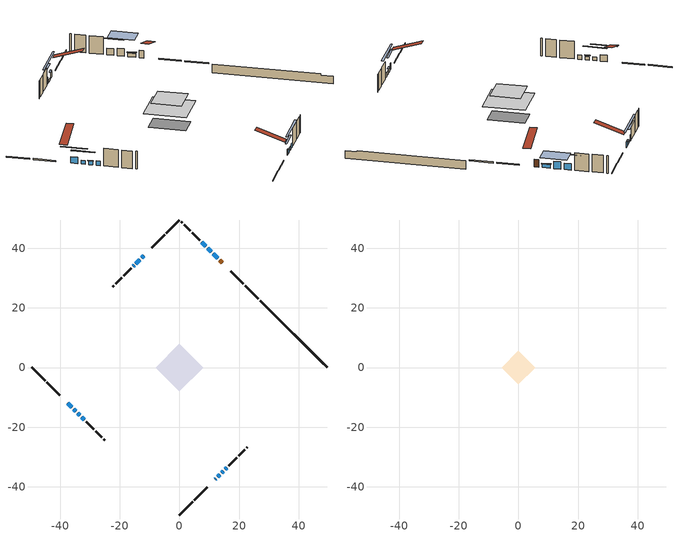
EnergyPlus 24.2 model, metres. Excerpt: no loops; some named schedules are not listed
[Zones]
conditioned space
 floor adiabatic (AdiabaticFloorConstruction): -7.96,0 0,7.96 7.96,0 0,-7.96 z2.82
 floor foundation (Slab1 construction): -5.6,1.36 -1.36,5.6 5.6,-1.36 1.36,-5.6 z-1.98
 wall outside (RimJoist1 construction): 0,-49.42 4.36,-45.06 / -49.42,0 -45.06,-4.36 / 0,49.42 -4.36,45.06 / 26.35,23.07 21.98,27.44 z0.38:0.68
 wall outside (RimJoist2 construction): 5.02,-44.4 9.22,-40.2 / -44.4,-5.02 -40.2,-9.22 / -5.02,44.4 -9.22,40.2 / 21.33,28.09 17.12,32.3 z0.38:0.68
 wall outside (AdiabaticWallConstruction 1): 14.36,35.06 13.49,35.93 z0.38:2.41
 wall outside (AdiabaticWallConstruction): 12.84,36.59 11.36,38.06 / 14.17,-35.26 14.71,-34.72 / -35.5,-13.92 -34.76,-14.66 / -34.1,-15.32 -33.37,-16.06 z0.38:1.4; -11.99,37.43 -12.71,36.71 z0.38:1.96; 11.99,-37.43 12.21,-37.21 / -37.43,-11.99 -36.15,-13.27 / 8.77,40.65 7.5,41.93 / -15.24,34.18 -15.46,33.96 z0.38:2.16; 12.86,-36.56 13.51,-35.91 z0.38:1.35; 10.7,38.72 9.43,39.99 z0.38:2.46; -13.36,36.06 -14.59,34.83 z0.38:0.94; -32.71,-16.71 -31.94,-17.48 / 15.36,-34.06 15.9,-33.52 z0.38:1.6
 wall outside (Wall1 construction): 16.55,-32.87 19.18,-30.24 / -31.29,-18.14 -28.66,-20.76 / -16.11,33.31 -18.74,30.68 / 6.84,42.58 4.21,45.21 z0.38:5.26
 wall outside (Wall2 construction): 19.83,-29.59 21.84,-27.58 / -28.01,-21.42 -26,-23.42 / -19.4,30.03 -21.4,28.02 / 3.56,45.86 1.56,47.87 z0.38:5.26
 wall outside (Wall3 construction): 22.49,-26.93 22.74,-26.69 / -25.35,-24.08 -25.1,-24.32 / -22.05,27.37 -22.3,27.12 / 0.9,48.52 0.66,48.76 z0.38:5.26
 wall foundation (FoundationWall1 construction): 27.01,22.42,-1.98 27.01,22.42,0.38 47.18,2.24,0.38 47.18,2.24,0.08 49.42,0,0.08 49.42,0,-1.98
 window (WindowConstruction): 12.84,36.59 11.36,38.06 z0.38:1.39
 window (WindowConstruction 6): -11.99,37.43 -12.71,36.71 z0.38:1.96
 window (WindowConstruction 7): 11.99,-37.43 12.21,-37.22 z0.38:2.16
 window (WindowConstruction 8): 12.86,-36.56 13.51,-35.91 z0.38:1.35
 window (WindowConstruction 9): -37.43,-11.99 -36.15,-13.27 z0.38:2.16
 window (WindowConstruction 10): 10.7,38.72 9.43,39.99 z0.38:2.46
 window (WindowConstruction 13): -13.37,36.06 -14.59,34.84 z0.38:0.94
 window (WindowConstruction 1): 14.17,-35.25 14.7,-34.72 z0.38:1.39
 window (WindowConstruction 2): -35.5,-13.92 -34.76,-14.66 z0.38:1.39
 window (WindowConstruction 3): -34.1,-15.32 -33.37,-16.05 z0.38:1.39
 window (WindowConstruction 11): -32.71,-16.71 -31.94,-17.48 z0.38:1.6
 window (WindowConstruction 12): 15.36,-34.06 15.9,-33.52 z0.38:1.6
 window (WindowConstruction 4): 8.77,40.65 7.5,41.93 z0.38:2.16
 window (WindowConstruction 5): -15.24,34.18 -15.46,33.96 z0.38:2.16
 door (Door): 14.36,35.06 13.49,35.93 z0.38:2.41
 ceiling adiabatic (AdiabaticFloorConstruction): 0,-7.96 7.96,0 0,7.96 -7.96,0 z2.82
attic - vented
 floor to conditioned space (Floor1 construction Reversed): -5.66,0 0,5.66 5.66,0 0,-5.66 z5.26
 roof outside (Roof1 construction): 11.33,-38.09,5.26 5.82,-32.58,7.85 4.37,-34.03,7.85 9.88,-39.54,5.26; -38.09,-11.33,5.26 -32.58,-5.82,7.85 -34.03,-4.37,7.85 -39.54,-9.88,5.26; -11.33,38.09,5.26 -5.82,32.58,7.85 -4.37,34.03,7.85 -9.88,39.54,5.26; 15.02,34.41,5.26 9.51,28.9,7.85 10.96,27.44,7.85 16.47,32.95,5.26
shading: 11.22,38.2 12.98,36.44 13.27,36.73 11.51,38.49 z1.6; -12.85,36.57 -11.85,37.57 -12.14,37.86 -13.14,36.86 z2.16; 14.07,-35.35 10.12,-39.3 10.42,-39.59 14.36,-35.64 z4.8; 13.65,-35.77 12.72,-36.7 13.01,-36.99 13.94,-36.06 z1.55; -34.29,-15.13 -39.3,-10.12 -39.59,-10.42 -34.58,-15.42 z4.8; 7.56,41.86 12.57,36.85 15.8,40.08 10.79,45.09 z5.1; -18.18,31.24 -9.77,39.65 -10.06,39.94 -18.47,31.53 z6.02; 18.3,-31.12 10.57,-38.85 10.86,-39.14 18.59,-31.41 z6.48; -32.89,-16.53 -37.36,-12.06 -37.66,-12.35 -33.19,-16.82 z4.03; -33.22,-16.2 -34.25,-15.18 -34.54,-15.47 -33.52,-16.49 z1.6; 5.63,43.79 10.64,38.78 10.93,39.07 5.92,44.08 z4.8; -17.32,32.1 -13.38,36.05 -13.67,36.34 -17.62,32.39 z4.8
[Building]
Building 1: Terrain=Suburbs
[Site:Location]
Quebec Intl AP_QC: Latitude {deg}=46.8; Longitude {deg}=-71.38; Time Zone {hr}=-5; Elevation {m}=74; Keep Site Location Information=Yes
[Site:GroundTemperature:Shallow]
0.0108218, -2.24938, -2.43038, -1.3578, 2.94801, 7.23376, 10.9493, 13.303, 13.5029, 11.5886, 7.96783, 3.81355
[Site:WaterMainsTemperature]
Calculation Method=Schedule; Temperature Schedule=mains temperature schedule
[Material] Roughness=Rough; Thermal Absorptance=0.9
Name | Thickness {m} | Conductivity {W/m-K} | Density {kg/m3} | Specific Heat {J/kg-K} | Solar Absorptance | Visible Absorptance
asphalt or fiberglass shingles | 0.00635 | 0.162714 | 1121.4 | 1465.45 | 0.4 | 0.4
ceiling loosefill ins | 0.254 | 0.0480833 | 16.02 | 1046.75 | 0.7 | 0.7
ceiling stud and cavity | 0.1397 | 0.131136 | 65.682 | 1177.47 | 0.7 | 0.7
concrete 4.0 in. | 0.1016 | 1.803125 | 2242.8 | 837.4 | 0.7 | 0.7
concrete 8.0 in. | 0.2032 | 1.803125 | 2242.8 | 837.4 | 0.7 | 0.7
door material | 0.04445 | 0.053851 | 512.64 | 1214.23 | 0.7 | 0.7
exterior vertical ins | 0.0115549 | 0.029427 | 32.04 | 1214.23 | 0.7 | 0.7
floor covering | 0.0127 | 0.0433444 | 54.468 | 1339.84 | 0.6 | 0.6
floor rigid ins; wall rigid ins 1 | 0.512978 | 0.029427 | 32.04 | 1214.23 | 0.7 | 0.7
floor stud and cavity | 0.1397 | 1.75129 | 37.0049 | 1207.88 | 0.7 | 0.7
furniture material conditioned space 1 | 0.1524 | 0.115458 | 640.8 | 1214.23 | 0.6 | 0.6
gypsum board | 0.0127 | 0.160291 | 801 | 837.4 | 0.6 | 0.6
gypsum board 1 | 0.0127 | 0.160291 | 801 | 837.4 | 0.7 | 0.7
osb sheathing 0.5 in. | 0.0127 | 0.115458 | 512.64 | 1214.23 | 0.7 | 0.7
osb sheathing 0.75 in. | 0.01905 | 0.115458 | 512.64 | 1214.23 | 0.7 | 0.7
osb sheathing 2.0 in. | 0.0508 | 0.115458 | 512.64 | 1214.23 | 0.7 | 0.7
rim joist rigid ins; wall rigid ins | 0.051816 | 0.029427 | 32.04 | 1214.23 | 0.7 | 0.7
rim joist stud and cavity | 0.0508 | 0.0406006 | 125.044 | 1163.47 | 0.6 | 0.6
rim joist stud and cavity 1 | 0.0508 | 0.0352871 | 125.044 | 1163.47 | 0.6 | 0.6
wall stud and cavity | 0.1397 | 0.174372 | 139.0536 | 1170.24 | 0.7 | 0.7
wall stud and cavity 1 | 0.1397 | 0.138462 | 139.0536 | 1170.24 | 0.7 | 0.7
wall stud and cavity 2 | 0.1397 | 0.194937 | 139.0536 | 1170.24 | 0.7 | 0.7
wall stud and cavity 3 | 0.0889 | 0.380278 | 52.3479 | 1209.89 | 0.7 | 0.7
wall stud and cavity 4 | 0.0889 | 0.391764 | 83.0341 | 1211.67 | 0.7 | 0.7
wood siding | 0.0254 | 0.102417 | 544.68 | 1172.36 | 0.4 | 0.4
wood siding 1; wood siding 2; wood siding 3 | 0.0254 | 0.102417 | 544.68 | 1172.36 | 0.7 | 0.7
[WindowMaterial:SimpleGlazingSystem]
Name | U-Factor {W/m2-K} | Solar Heat Gain Coefficient
WindowMaterial | 2.95313 | 0.57
WindowMaterial 1 | 2.97357 | 0.54
WindowMaterial 2 | 2.90032 | 0.65
WindowMaterial 3 | 3.06271 | 0.54
WindowMaterial 4 | 2.93496 | 0.6
WindowMaterial 5 | 2.963916 | 0.56
WindowMaterial 6 | 2.97414 | 0.59
WindowMaterial 7 | 2.93382 | 0.65
WindowMaterial 8 | 3.0082 | 0.51
WindowMaterial 9 | 3.04681 | 0.44
[Construction]
AdiabaticFloorConstruction: floor stud and cavity, floor rigid ins, osb sheathing 0.75 in., floor covering
AdiabaticWallConstruction: wood siding 2, wall rigid ins 1, wall stud and cavity 3, gypsum board
AdiabaticWallConstruction 1: wood siding 3, wall rigid ins 1, wall stud and cavity 3, gypsum board
Door: door material
Floor1 construction Reversed: gypsum board, ceiling stud and cavity, ceiling loosefill ins
FoundationWall1 construction: concrete 8.0 in., gypsum board 1
furniture construction conditioned space 1: furniture material conditioned space 1
PartitionWallConstruction: gypsum board, wall stud and cavity 4, gypsum board
RimJoist1 construction: wood siding 1, rim joist rigid ins, osb sheathing 2.0 in., rim joist stud and cavity
RimJoist2 construction: wood siding 1, rim joist rigid ins, osb sheathing 2.0 in., rim joist stud and cavity 1
Roof1 construction: asphalt or fiberglass shingles
Slab1 construction: concrete 4.0 in.
Wall1 construction: wood siding, wall rigid ins, osb sheathing 0.5 in., wall stud and cavity, gypsum board
Wall2 construction: wood siding, wall rigid ins, osb sheathing 0.5 in., wall stud and cavity 1, gypsum board
Wall3 construction: wood siding, wall rigid ins, osb sheathing 0.5 in., wall stud and cavity 2, gypsum board
WindowConstruction; WindowConstruction 2; WindowConstruction 3: WindowMaterial
WindowConstruction 1: WindowMaterial 1
WindowConstruction 10: WindowMaterial 6
WindowConstruction 11: WindowMaterial 7
WindowConstruction 12: WindowMaterial 8
WindowConstruction 13: WindowMaterial 9
WindowConstruction 4; WindowConstruction 9: WindowMaterial 2
WindowConstruction 5; WindowConstruction 7: WindowMaterial 3
WindowConstruction 6: WindowMaterial 4
WindowConstruction 8: WindowMaterial 5
[Zone] Multiplier=1; Part of Total Floor Area=Yes
Name | Volume {m3}
attic - vented | 26.9911
conditioned space | 477.5
[Space]
Name | Zone | Volume {m3}
attic - vented 1 | attic - vented | 26.9911
conditioned space 1 | conditioned space | 477.5
[ZoneInfiltration:EffectiveLeakageArea]
infil attic - vented 1: Zone or Space=attic - vented 1; Schedule=Always On Discrete; Effective Air Leakage Area {cm2}=2363.45; Stack Coefficient=0.000180629; Wind Coefficient=9.08058e-06
[ZoneMixing]
whole house fan mix: Zone or Space=attic - vented; Schedule=Always On Continuous; Design Flow Rate Calculation Method=Flow/Zone; Design Flow Rate {m3/s}=0; Source Zone or Space=conditioned space
[SurfaceProperty:ExposedFoundationPerimeter]
Slab1: Exposed Perimeter Calculation Method=TotalExposedPerimeter; Total Exposed Perimeter {m}=31.7
[InternalMass] Zone or ZoneList=conditioned space; Space or SpaceList=conditioned space 1
Name | Construction | Surface Area {m2}
furniture mass conditioned space 1 | furniture construction conditioned space 1 | 74.3202
partition wall mass | PartitionWallConstruction | 185.801
[Lights]
interior lighting: Zone or ZoneList or Space or SpaceList=conditioned space 1; Schedule=interior lighting schedule; Design Level Calculation Method=LightingLevel; Lighting Level {W}=343.2; Return Air Fraction=0; Fraction Radiant=0.6; Fraction Visible=0.2; Fraction Replaceable=1
[People]
occupants: Zone or ZoneList or Space or SpaceList=conditioned space 1; Number of People Schedule=occupants schedule; Number of People Calculation Method=People; Number of People=3; Fraction Radiant=0.314171; Sensible Heat Fraction=0.56303; Activity Level Schedule=occupants activity schedule; Carbon Dioxide Generation Rate {m3/s-W}=0; Enable ASHRAE 55 Comfort Warnings=No; Mean Radiant Temperature Calculation Type=EnclosureAveraged
[ElectricEquipment] Zone or ZoneList or Space or SpaceList=conditioned space 1; Design Level Calculation Method=EquipmentLevel
Name | Schedule | Design Level {W} | Fraction Latent | Fraction Radiant | Fraction Lost
clothes dryer | clothes dryer schedule | 140.772 | 0.015 | 0.081 | 0.85
clothes washer | clothes washer schedule | 32.1985 | 0.03 | 0.162 | 0.7
cooking range | cooking range schedule | 215.147 | 0.08 | 0.432 | 0.2
dishwasher | dishwasher schedule | 66.8632 | 0.3 | 0.18 | 0.4
fridge | fridge schedule | 72.9452 | 0 | 0.6 | 0
mech vent bath fan 0 | mech vent bath fan 0 schedule | 50.2 | 0 | 0 | 1
mech vent house fan | mech vent house fan schedule | 15.1167 | 0 | 0 | 1
mech vent house fan cfis | mech vent house fan cfis schedule | 0 | 0 | 0 | 0
mech vent range fan 0 | mech vent range fan 0 schedule | 57 | 0 | 0 | 1
misc plug loads | misc plug loads schedule | 494.7 | 0.045 | 0.513 | 0.1
whole house fan | Always On Discrete | 0 | 0 | 0 | 1
[OtherEquipment] Zone or ZoneList or Space or SpaceList=conditioned space 1; Design Level Calculation Method=EquipmentLevel
Name | Fuel Type | Schedule | Design Level {W} | Fraction Latent | Fraction Radiant | Fraction Lost
clothes dryer 1 | Electricity | clothes dryer schedule | 0 | 0.015 | 0.081 | 0.85
cooking range 1 | Electricity | cooking range schedule | 0 | 0.08 | 0.432 | 0.2
general water use latent | None | general water use schedule | 62.594 | 1 | 0 | 0
general water use sensible | None | general water use schedule | -61.6891 | 0 | 0.6 | 0
mech vent house fan latent load | None | Always On Discrete | 0 | 1 | 0 | 0
mech vent house fan sensible load | None | Always On Discrete | 0 | 0 | 0 | 0
water heater energy adjustment1 | Electricity | Always On Discrete | 0.01 | 0 | 0 | 1
[ZoneInfiltration:DesignFlowRate] Zone or ZoneList or Space or SpaceList=conditioned space 1; Schedule=Always On Discrete; Design Flow Rate Calculation Method=Flow/Zone; Design Flow Rate {m3/s}=0
infil flow; natural vent flow; whole house fan flow
[ZoneControl:Thermostat]
conditioned space Thermostat: Zone or ZoneList=conditioned space; Control Type Schedule=conditioned space Thermostat Schedule; Control 1=conditioned space temperature setpoint; Temperature Difference Between Cutout And Setpoint {deltaC}=0
[ThermostatSetpoint:DualSetpoint]
conditioned space temperature setpoint: Heating Setpoint Temperature Schedule=heating setpoint; Cooling Setpoint Temperature Schedule=cooling setpoint
[Zone equipment]
conditioned space: electric baseboard
[Foundation:Kiva]
Foundation Kiva 1: Initial Indoor Air Temperature {C}=18; Wall Height Above Grade {m}=0.379994; Wall Depth Below Slab {m}=0.2032; Custom Block Material Name 1=exterior vertical ins; Custom Block Depth 1 {m}=2.36001; Custom Block X Position 1 {m}=0.2159; Custom Block Z Position 1 {m}=0
[Foundation:Kiva:Settings]
Soil Conductivity {W/m-K}=0.849921; Soil Density {kg/m3}=1842.3; Soil Specific Heat {J/kg-K}=418.7; Ground Solar Absorptivity=0.9; Ground Thermal Absorptivity=0.9; Ground Surface Roughness {m}=0.03; Far-Field Width {m}=40; Deep-Ground Boundary Condition=ZeroFlux; Deep-Ground Depth {m}=40; Minimum Cell Dimension {m}=0.2; Maximum Cell Growth Coefficient=3; Simulation Timestep=Timestep
[Exterior:Lights]
exterior lighting: Schedule=exterior lighting schedule; Design Level {W}=75.6
[EnergyManagementSystem:Sensor] Output:Variable or Output:Meter Index Key=conditioned space
Name | Output:Variable or Output:Meter
conditioned_space_clg_unmet_s | Zone Cooling Setpoint Not Met Time
conditioned_space_htg_unmet_s | Zone Heating Setpoint Not Met Time
fridge_tin_s; tin_s; tin_s_1 | Zone Mean Air Temperature
tout_s | Zone Outdoor Air Drybulb Temperature
win_s | Zone Air Humidity Ratio
[Schedule:Constant]
Name | Hourly Value
Always On Continuous; mech vent house fan schedule; mech vent house fan cfis schedule; Always On Discrete | 1
occupants activity schedule | 117.228
fridge schedule | 0
[Schedule:Week:Daily]
interior lighting schedule Week Rule - Jan1-Jan27: interior lighting schedule day, interior lighting schedule day, interior lighting schedule day, interior lighting schedule day, interior lighting schedule day, interior lighting schedule day, interior lighting schedule day, interior lighting schedule default day, interior lighting schedule default day, interior lighting schedule default day, interior lighting schedule default day, interior lighting schedule default day
interior lighting schedule Week Rule - Jan28-Feb3: interior lighting schedule day, interior lighting schedule day, interior lighting schedule day, interior lighting schedule day, interior lighting schedule day 1, interior lighting schedule day 1, interior lighting schedule day 1, interior lighting schedule default day, interior lighting schedule default day, interior lighting schedule default day, interior lighting schedule default day, interior lighting schedule default day
interior lighting schedule Week Rule - Feb4-Feb24: interior lighting schedule day 1, interior lighting schedule day 1, interior lighting schedule day 1, interior lighting schedule day 1, interior lighting schedule day 1, interior lighting schedule day 1, interior lighting schedule day 1, interior lighting schedule default day, interior lighting schedule default day, interior lighting schedule default day, interior lighting schedule default day, interior lighting schedule default day
interior lighting schedule Week Rule - Feb25-Mar3: interior lighting schedule day 1, interior lighting schedule day 1, interior lighting schedule day 1, interior lighting schedule day 1, interior lighting schedule day 2, interior lighting schedule day 2, interior lighting schedule day 2, interior lighting schedule default day, interior lighting schedule default day, interior lighting schedule default day, interior lighting schedule default day, interior lighting schedule default day
interior lighting schedule Week Rule - Mar4-Mar31: interior lighting schedule day 2, interior lighting schedule day 2, interior lighting schedule day 2, interior lighting schedule day 2, interior lighting schedule day 2, interior lighting schedule day 2, interior lighting schedule day 2, interior lighting schedule default day, interior lighting schedule default day, interior lighting schedule default day, interior lighting schedule default day, interior lighting schedule default day
interior lighting schedule Week Rule - Apr1-Apr28: interior lighting schedule day 3, interior lighting schedule day 3, interior lighting schedule day 3, interior lighting schedule day 3, interior lighting schedule day 3, interior lighting schedule day 3, interior lighting schedule day 3, interior lighting schedule default day, interior lighting schedule default day, interior lighting schedule default day, interior lighting schedule default day, interior lighting schedule default day
interior lighting schedule Week Rule - Apr29-May5: interior lighting schedule day 3, interior lighting schedule day 3, interior lighting schedule day 4, interior lighting schedule day 4, interior lighting schedule day 4, interior lighting schedule day 4, interior lighting schedule day 4, interior lighting schedule default day, interior lighting schedule default day, interior lighting schedule default day, interior lighting schedule default day, interior lighting schedule default day
interior lighting schedule Week Rule - May6-May26: interior lighting schedule day 4, interior lighting schedule day 4, interior lighting schedule day 4, interior lighting schedule day 4, interior lighting schedule day 4, interior lighting schedule day 4, interior lighting schedule day 4, interior lighting schedule default day, interior lighting schedule default day, interior lighting schedule default day, interior lighting schedule default day, interior lighting schedule default day
interior lighting schedule Week Rule - May27-Jun2: interior lighting schedule day 4, interior lighting schedule day 4, interior lighting schedule day 4, interior lighting schedule day 4, interior lighting schedule day 4, interior lighting schedule day 5, interior lighting schedule day 5, interior lighting schedule default day, interior lighting schedule default day, interior lighting schedule default day, interior lighting schedule default day, interior lighting schedule default day
interior lighting schedule Week Rule - Jun3-Jun30: interior lighting schedule day 5, interior lighting schedule day 5, interior lighting schedule day 5, interior lighting schedule day 5, interior lighting schedule day 5, interior lighting schedule day 5, interior lighting schedule day 5, interior lighting schedule default day, interior lighting schedule default day, interior lighting schedule default day, interior lighting schedule default day, interior lighting schedule default day
interior lighting schedule Week Rule - Jul1-Jul28: interior lighting schedule day 6, interior lighting schedule day 6, interior lighting schedule day 6, interior lighting schedule day 6, interior lighting schedule day 6, interior lighting schedule day 6, interior lighting schedule day 6, interior lighting schedule default day, interior lighting schedule default day, interior lighting schedule default day, interior lighting schedule default day, interior lighting schedule default day
interior lighting schedule Week Rule - Jul29-Aug4: interior lighting schedule day 6, interior lighting schedule day 6, interior lighting schedule day 6, interior lighting schedule day 7, interior lighting schedule day 7, interior lighting schedule day 7, interior lighting schedule day 7, interior lighting schedule default day, interior lighting schedule default day, interior lighting schedule default day, interior lighting schedule default day, interior lighting schedule default day
interior lighting schedule Week Rule - Aug5-Aug25: interior lighting schedule day 7, interior lighting schedule day 7, interior lighting schedule day 7, interior lighting schedule day 7, interior lighting schedule day 7, interior lighting schedule day 7, interior lighting schedule day 7, interior lighting schedule default day, interior lighting schedule default day, interior lighting schedule default day, interior lighting schedule default day, interior lighting schedule default day
interior lighting schedule Week Rule - Aug26-Sep1: interior lighting schedule day 7, interior lighting schedule day 7, interior lighting schedule day 7, interior lighting schedule day 7, interior lighting schedule day 7, interior lighting schedule day 7, interior lighting schedule day 8, interior lighting schedule default day, interior lighting schedule default day, interior lighting schedule default day, interior lighting schedule default day, interior lighting schedule default day
interior lighting schedule Week Rule - Sep2-Sep29: interior lighting schedule day 8, interior lighting schedule day 8, interior lighting schedule day 8, interior lighting schedule day 8, interior lighting schedule day 8, interior lighting schedule day 8, interior lighting schedule day 8, interior lighting schedule default day, interior lighting schedule default day, interior lighting schedule default day, interior lighting schedule default day, interior lighting schedule default day
interior lighting schedule Week Rule - Sep30-Oct6: interior lighting schedule day 8, interior lighting schedule day 9, interior lighting schedule day 9, interior lighting schedule day 9, interior lighting schedule day 9, interior lighting schedule day 9, interior lighting schedule day 9, interior lighting schedule default day, interior lighting schedule default day, interior lighting schedule default day, interior lighting schedule default day, interior lighting schedule default day
interior lighting schedule Week Rule - Oct7-Oct27: interior lighting schedule day 9, interior lighting schedule day 9, interior lighting schedule day 9, interior lighting schedule day 9, interior lighting schedule day 9, interior lighting schedule day 9, interior lighting schedule day 9, interior lighting schedule default day, interior lighting schedule default day, interior lighting schedule default day, interior lighting schedule default day, interior lighting schedule default day
interior lighting schedule Week Rule - Oct28-Nov3: interior lighting schedule day 9, interior lighting schedule day 9, interior lighting schedule day 9, interior lighting schedule day 9, interior lighting schedule day 10, interior lighting schedule day 10, interior lighting schedule day 10, interior lighting schedule default day, interior lighting schedule default day, interior lighting schedule default day, interior lighting schedule default day, interior lighting schedule default day
interior lighting schedule Week Rule - Nov4-Nov24: interior lighting schedule day 10, interior lighting schedule day 10, interior lighting schedule day 10, interior lighting schedule day 10, interior lighting schedule day 10, interior lighting schedule day 10, interior lighting schedule day 10, interior lighting schedule default day, interior lighting schedule default day, interior lighting schedule default day, interior lighting schedule default day, interior lighting schedule default day
interior lighting schedule Week Rule - Nov25-Dec1: interior lighting schedule day 10, interior lighting schedule day 10, interior lighting schedule day 10, interior lighting schedule day 10, interior lighting schedule day 10, interior lighting schedule day 10, interior lighting schedule day 11, interior lighting schedule default day, interior lighting schedule default day, interior lighting schedule default day, interior lighting schedule default day, interior lighting schedule default day
interior lighting schedule Week Rule - Dec2-Dec31: interior lighting schedule day 11, interior lighting schedule day 11, interior lighting schedule day 11, interior lighting schedule day 11, interior lighting schedule day 11, interior lighting schedule day 11, interior lighting schedule day 11, interior lighting schedule default day, interior lighting schedule default day, interior lighting schedule default day, interior lighting schedule default day, interior lighting schedule default day
occupants schedule Week Rule - Jan1-Dec31: occupants schedule day, occupants schedule day, occupants schedule day, occupants schedule day, occupants schedule day, occupants schedule day, occupants schedule day, occupants schedule default day, occupants schedule default day, occupants schedule default day, occupants schedule default day, occupants schedule default day
clothes dryer schedule Week Rule - Jan1-Dec31: clothes dryer schedule day, clothes dryer schedule day, clothes dryer schedule day, clothes dryer schedule day, clothes dryer schedule day, clothes dryer schedule day, clothes dryer schedule day, clothes dryer schedule default day, clothes dryer schedule default day, clothes dryer schedule default day, clothes dryer schedule default day, clothes dryer schedule default day
clothes washer schedule Week Rule - Jan1-Dec31: clothes washer schedule day, clothes washer schedule day, clothes washer schedule day, clothes washer schedule day, clothes washer schedule day, clothes washer schedule day, clothes washer schedule day, clothes washer schedule default day, clothes washer schedule default day, clothes washer schedule default day, clothes washer schedule default day, clothes washer schedule default day
cooking range schedule Week Rule - Jan1-Dec31: cooking range schedule day, cooking range schedule day, cooking range schedule day, cooking range schedule day, cooking range schedule day, cooking range schedule day, cooking range schedule day, cooking range schedule default day, cooking range schedule default day, cooking range schedule default day, cooking range schedule default day, cooking range schedule default day
dishwasher schedule Week Rule - Jan1-Dec31: dishwasher schedule day, dishwasher schedule day, dishwasher schedule day, dishwasher schedule day, dishwasher schedule day, dishwasher schedule day, dishwasher schedule day, dishwasher schedule default day, dishwasher schedule default day, dishwasher schedule default day, dishwasher schedule default day, dishwasher schedule default day
mech vent bath fan 0 schedule Week Rule - Jan1-Dec31: mech vent bath fan 0 schedule day, mech vent bath fan 0 schedule day, mech vent bath fan 0 schedule day, mech vent bath fan 0 schedule day, mech vent bath fan 0 schedule day, mech vent bath fan 0 schedule day, mech vent bath fan 0 schedule day, mech vent bath fan 0 schedule default day, mech vent bath fan 0 schedule default day, mech vent bath fan 0 schedule default day, mech vent bath fan 0 schedule default day, mech vent bath fan 0 schedule default day
mech vent range fan 0 schedule Week Rule - Jan1-Dec31: mech vent range fan 0 schedule day, mech vent range fan 0 schedule day, mech vent range fan 0 schedule day, mech vent range fan 0 schedule day, mech vent range fan 0 schedule day, mech vent range fan 0 schedule day, mech vent range fan 0 schedule day, mech vent range fan 0 schedule default day, mech vent range fan 0 schedule default day, mech vent range fan 0 schedule default day, mech vent range fan 0 schedule default day, mech vent range fan 0 schedule default day
misc plug loads schedule Week Rule - Jan1-Dec31: misc plug loads schedule day, misc plug loads schedule day, misc plug loads schedule day, misc plug loads schedule day, misc plug loads schedule day, misc plug loads schedule day, misc plug loads schedule day, misc plug loads schedule default day, misc plug loads schedule default day, misc plug loads schedule default day, misc plug loads schedule default day, misc plug loads schedule default day
general water use schedule Week Rule - Jan1-Dec31: general water use schedule day, general water use schedule day, general water use schedule day, general water use schedule day, general water use schedule day, general water use schedule day, general water use schedule day, general water use schedule default day, general water use schedule default day, general water use schedule default day, general water use schedule default day, general water use schedule default day
exterior lighting schedule Week Rule - Jan1-Jan27: exterior lighting schedule day, exterior lighting schedule day, exterior lighting schedule day, exterior lighting schedule day, exterior lighting schedule day, exterior lighting schedule day, exterior lighting schedule day, exterior lighting schedule default day, exterior lighting schedule default day, exterior lighting schedule default day, exterior lighting schedule default day, exterior lighting schedule default day
exterior lighting schedule Week Rule - Jan28-Feb3: exterior lighting schedule day, exterior lighting schedule day, exterior lighting schedule day, exterior lighting schedule day, exterior lighting schedule day 1, exterior lighting schedule day 1, exterior lighting schedule day 1, exterior lighting schedule default day, exterior lighting schedule default day, exterior lighting schedule default day, exterior lighting schedule default day, exterior lighting schedule default day
exterior lighting schedule Week Rule - Feb4-Feb24: exterior lighting schedule day 1, exterior lighting schedule day 1, exterior lighting schedule day 1, exterior lighting schedule day 1, exterior lighting schedule day 1, exterior lighting schedule day 1, exterior lighting schedule day 1, exterior lighting schedule default day, exterior lighting schedule default day, exterior lighting schedule default day, exterior lighting schedule default day, exterior lighting schedule default day
exterior lighting schedule Week Rule - Feb25-Mar3: exterior lighting schedule day 1, exterior lighting schedule day 1, exterior lighting schedule day 1, exterior lighting schedule day 1, exterior lighting schedule day 2, exterior lighting schedule day 2, exterior lighting schedule day 2, exterior lighting schedule default day, exterior lighting schedule default day, exterior lighting schedule default day, exterior lighting schedule default day, exterior lighting schedule default day
exterior lighting schedule Week Rule - Mar4-Mar31: exterior lighting schedule day 2, exterior lighting schedule day 2, exterior lighting schedule day 2, exterior lighting schedule day 2, exterior lighting schedule day 2, exterior lighting schedule day 2, exterior lighting schedule day 2, exterior lighting schedule default day, exterior lighting schedule default day, exterior lighting schedule default day, exterior lighting schedule default day, exterior lighting schedule default day
exterior lighting schedule Week Rule - Apr1-Apr28: exterior lighting schedule day 3, exterior lighting schedule day 3, exterior lighting schedule day 3, exterior lighting schedule day 3, exterior lighting schedule day 3, exterior lighting schedule day 3, exterior lighting schedule day 3, exterior lighting schedule default day, exterior lighting schedule default day, exterior lighting schedule default day, exterior lighting schedule default day, exterior lighting schedule default day
exterior lighting schedule Week Rule - Apr29-May5: exterior lighting schedule day 3, exterior lighting schedule day 3, exterior lighting schedule day 4, exterior lighting schedule day 4, exterior lighting schedule day 4, exterior lighting schedule day 4, exterior lighting schedule day 4, exterior lighting schedule default day, exterior lighting schedule default day, exterior lighting schedule default day, exterior lighting schedule default day, exterior lighting schedule default day
exterior lighting schedule Week Rule - May6-May26: exterior lighting schedule day 4, exterior lighting schedule day 4, exterior lighting schedule day 4, exterior lighting schedule day 4, exterior lighting schedule day 4, exterior lighting schedule day 4, exterior lighting schedule day 4, exterior lighting schedule default day, exterior lighting schedule default day, exterior lighting schedule default day, exterior lighting schedule default day, exterior lighting schedule default day
exterior lighting schedule Week Rule - May27-Jun2: exterior lighting schedule day 4, exterior lighting schedule day 4, exterior lighting schedule day 4, exterior lighting schedule day 4, exterior lighting schedule day 4, exterior lighting schedule day 5, exterior lighting schedule day 5, exterior lighting schedule default day, exterior lighting schedule default day, exterior lighting schedule default day, exterior lighting schedule default day, exterior lighting schedule default day
exterior lighting schedule Week Rule - Jun3-Jun30: exterior lighting schedule day 5, exterior lighting schedule day 5, exterior lighting schedule day 5, exterior lighting schedule day 5, exterior lighting schedule day 5, exterior lighting schedule day 5, exterior lighting schedule day 5, exterior lighting schedule default day, exterior lighting schedule default day, exterior lighting schedule default day, exterior lighting schedule default day, exterior lighting schedule default day
exterior lighting schedule Week Rule - Jul1-Jul28: exterior lighting schedule day 6, exterior lighting schedule day 6, exterior lighting schedule day 6, exterior lighting schedule day 6, exterior lighting schedule day 6, exterior lighting schedule day 6, exterior lighting schedule day 6, exterior lighting schedule default day, exterior lighting schedule default day, exterior lighting schedule default day, exterior lighting schedule default day, exterior lighting schedule default day
exterior lighting schedule Week Rule - Jul29-Aug4: exterior lighting schedule day 6, exterior lighting schedule day 6, exterior lighting schedule day 6, exterior lighting schedule day 7, exterior lighting schedule day 7, exterior lighting schedule day 7, exterior lighting schedule day 7, exterior lighting schedule default day, exterior lighting schedule default day, exterior lighting schedule default day, exterior lighting schedule default day, exterior lighting schedule default day
exterior lighting schedule Week Rule - Aug5-Aug25: exterior lighting schedule day 7, exterior lighting schedule day 7, exterior lighting schedule day 7, exterior lighting schedule day 7, exterior lighting schedule day 7, exterior lighting schedule day 7, exterior lighting schedule day 7, exterior lighting schedule default day, exterior lighting schedule default day, exterior lighting schedule default day, exterior lighting schedule default day, exterior lighting schedule default day
exterior lighting schedule Week Rule - Aug26-Sep1: exterior lighting schedule day 7, exterior lighting schedule day 7, exterior lighting schedule day 7, exterior lighting schedule day 7, exterior lighting schedule day 7, exterior lighting schedule day 7, exterior lighting schedule day 8, exterior lighting schedule default day, exterior lighting schedule default day, exterior lighting schedule default day, exterior lighting schedule default day, exterior lighting schedule default day
[Schedule:Year]
interior lighting schedule: interior lighting schedule Week Rule - Jan1-Jan27, 1, 1, 1, 27, interior lighting schedule Week Rule - Jan28-Feb3, 1, 28, 2, 3, interior lighting schedule Week Rule - Feb4-Feb24, 2, 4, 2, 24, interior lighting schedule Week Rule - Feb25-Mar3, 2, 25, 3, 3, interior lighting schedule Week Rule - Mar4-Mar31, 3, 4, 3, 31, interior lighting schedule Week Rule - Apr1-Apr28, 4, 1, 4, 28, interior lighting schedule Week Rule - Apr29-May5, 4, 29, 5, 5, interior lighting schedule Week Rule - May6-May26, 5, 6, 5, 26, interior lighting schedule Week Rule - May27-Jun2, 5, 27, 6, 2, interior lighting schedule Week Rule - Jun3-Jun30, 6, 3, 6, 30, interior lighting schedule Week Rule - Jul1-Jul28, 7, 1, 7, 28, interior lighting schedule Week Rule - Jul29-Aug4, 7, 29, 8, 4, interior lighting schedule Week Rule - Aug5-Aug25, 8, 5, 8, 25, interior lighting schedule Week Rule - Aug26-Sep1, 8, 26, 9, 1, interior lighting schedule Week Rule - Sep2-Sep29, 9, 2, 9, 29, interior lighting schedule Week Rule - Sep30-Oct6, 9, 30, 10, 6, interior lighting schedule Week Rule - Oct7-Oct27, 10, 7, 10, 27, interior lighting schedule Week Rule - Oct28-Nov3, 10, 28, 11, 3, interior lighting schedule Week Rule - Nov4-Nov24, 11, 4, 11, 24, interior lighting schedule Week Rule - Nov25-Dec1, 11, 25, 12, 1, interior lighting schedule Week Rule - Dec2-Dec31, 12, 2, 12, 31
occupants schedule: occupants schedule Week Rule - Jan1-Dec31, 1, 1, 12, 31
clothes dryer schedule: clothes dryer schedule Week Rule - Jan1-Dec31, 1, 1, 12, 31
clothes washer schedule: clothes washer schedule Week Rule - Jan1-Dec31, 1, 1, 12, 31
cooking range schedule: cooking range schedule Week Rule - Jan1-Dec31, 1, 1, 12, 31
dishwasher schedule: dishwasher schedule Week Rule - Jan1-Dec31, 1, 1, 12, 31
mech vent bath fan 0 schedule: mech vent bath fan 0 schedule Week Rule - Jan1-Dec31, 1, 1, 12, 31
mech vent range fan 0 schedule: mech vent range fan 0 schedule Week Rule - Jan1-Dec31, 1, 1, 12, 31
misc plug loads schedule: misc plug loads schedule Week Rule - Jan1-Dec31, 1, 1, 12, 31
general water use schedule: general water use schedule Week Rule - Jan1-Dec31, 1, 1, 12, 31
exterior lighting schedule: exterior lighting schedule Week Rule - Jan1-Jan27, 1, 1, 1, 27, exterior lighting schedule Week Rule - Jan28-Feb3, 1, 28, 2, 3, exterior lighting schedule Week Rule - Feb4-Feb24, 2, 4, 2, 24, exterior lighting schedule Week Rule - Feb25-Mar3, 2, 25, 3, 3, exterior lighting schedule Week Rule - Mar4-Mar31, 3, 4, 3, 31, exterior lighting schedule Week Rule - Apr1-Apr28, 4, 1, 4, 28, exterior lighting schedule Week Rule - Apr29-May5, 4, 29, 5, 5, exterior lighting schedule Week Rule - May6-May26, 5, 6, 5, 26, exterior lighting schedule Week Rule - May27-Jun2, 5, 27, 6, 2, exterior lighting schedule Week Rule - Jun3-Jun30, 6, 3, 6, 30, exterior lighting schedule Week Rule - Jul1-Jul28, 7, 1, 7, 28, exterior lighting schedule Week Rule - Jul29-Aug4, 7, 29, 8, 4, exterior lighting schedule Week Rule - Aug5-Aug25, 8, 5, 8, 25, exterior lighting schedule Week Rule - Aug26-Sep1, 8, 26, 9, 1, exterior lighting schedule Week Rule - Sep2-Sep29, 9, 2, 9, 29, exterior lighting schedule Week Rule - Sep30-Oct6, 9, 30, 10, 6, exterior lighting schedule Week Rule - Oct7-Oct27, 10, 7, 10, 27, exterior lighting schedule Week Rule - Oct28-Nov3, 10, 28, 11, 3, exterior lighting schedule Week Rule - Nov4-Nov24, 11, 4, 11, 24, exterior lighting schedule Week Rule - Nov25-Dec1, 11, 25, 12, 1, exterior lighting schedule Week Rule - Dec2-Dec31, 12, 2, 12, 31
[Schedule:Compact]
conditioned space Thermostat Schedule: Through: 12/31, For: AllDays, Until: 24:00, 4
mains temperature schedule: Through: 01/01, For: AllDays, Until: 24:00, 5.175, Through: 01/02, For: AllDays, Until: 24:00, 5.10167, Through: 01/03, For: AllDays, Until: 24:00, 5.02889, Through: 01/04, For: AllDays, Until: 24:00, 4.95778, Through: 01/05, For: AllDays, Until: 24:00, 4.88778, Through: 01/06, For: AllDays, Until: 24:00, 4.81833, Through: 01/07, For: AllDays, Until: 24:00, 4.75056, Through: 01/08, For: AllDays, Until: 24:00, 4.68389, Through: 01/09, For: AllDays, Until: 24:00, 4.61833, Through: 01/10, For: AllDays, Until: 24:00, 4.55389, Through: 01/11, For: AllDays, Until: 24:00, 4.49056, Through: 01/12, For: AllDays, Until: 24:00, 4.42889, Through: 01/13, For: AllDays, Until: 24:00, 4.36778, Through: 01/14, For: AllDays, Until: 24:00, 4.30889, Through: 01/15, For: AllDays, Until: 24:00, 4.25056, Through: 01/16, For: AllDays, Until: 24:00, 4.19389, Through: 01/17, For: AllDays, Until: 24:00, 4.13833, Through: 01/18, For: AllDays, Until: 24:00, 4.08444, Through: 01/19, For: AllDays, Until: 24:00, 4.03167, Through: 01/20, For: AllDays, Until: 24:00, 3.98056, Through: 01/21, For: AllDays, Until: 24:00, 3.93056, Through: 01/22, For: AllDays, Until: 24:00, 3.88222, Through: 01/23, For: AllDays, Until: 24:00, 3.835, Through: 01/24, For: AllDays, Until: 24:00, 3.78944, Through: 01/25, For: AllDays, Until: 24:00, 3.74556, Through: 01/26, For: AllDays, Until: 24:00, 3.70278, Through: 01/27, For: AllDays, Until: 24:00, 3.66167, Through: 01/28, For: AllDays, Until: 24:00, 3.62167, Through: 01/29, For: AllDays, Until: 24:00, 3.58389, Through: 01/30, For: AllDays, Until: 24:00, 3.54722, Through: 01/31, For: AllDays, Until: 24:00, 3.51167, Through: 02/01, For: AllDays, Until: 24:00, 3.47833, Through: 02/02, For: AllDays, Until: 24:00, 3.44611, Through: 02/03, For: AllDays, Until: 24:00, 3.41556, Through: 02/04, For: AllDays, Until: 24:00, 3.38667, Through: 02/05, For: AllDays, Until: 24:00, 3.35944, Through: 02/06, For: AllDays, Until: 24:00, 3.33389, Through: 02/07, For: AllDays, Until: 24:00, 3.30944, Through: 02/08, For: AllDays, Until: 24:00, 3.28667, Through: 02/09, For: AllDays, Until: 24:00, 3.26611, Through: 02/10, For: AllDays, Until: 24:00, 3.24667, Through: 02/11, For: AllDays, Until: 24:00, 3.22889, Through: 02/12, For: AllDays, Until: 24:00, 3.21278, Through: 02/13, For: AllDays, Until: 24:00, 3.19833, Through: 02/14, For: AllDays, Until: 24:00, 3.18556, Through: 02/15, For: AllDays, Until: 24:00, 3.17389, Through: 02/16, For: AllDays, Until: 24:00, 3.16444, Through: 02/17, For: AllDays, Until: 24:00, 3.15667, Through: 02/18, For: AllDays, Until: 24:00, 3.15056, Through: 02/19, For: AllDays, Until: 24:00, 3.14556, Through: 02/20, For: AllDays, Until: 24:00, 3.14278, Through: 02/21, For: AllDays, Until: 24:00, 3.14111, Through: 02/22, For: AllDays, Until: 24:00, 3.14167, Through: 02/23, For: AllDays, Until: 24:00, 3.14333, Through: 02/24, For: AllDays, Until: 24:00, 3.14722, Through: 02/25, For: AllDays, Until: 24:00, 3.15222, Through: 02/26, For: AllDays, Until: 24:00, 3.15944, Through: 02/27, For: AllDays, Until: 24:00, 3.16778, Through: 02/28, For: AllDays, Until: 24:00, 3.17778, Through: 03/01, For: AllDays, Until: 24:00, 3.18944, Through: 03/02, For: AllDays, Until: 24:00, 3.20333, Through: 03/03, For: AllDays, Until: 24:00, 3.21833, Through: 03/04, For: AllDays, Until: 24:00, 3.235, Through: 03/05, For: AllDays, Until: 24:00, 3.25333, Through: 03/06, For: AllDays, Until: 24:00, 3.27333, Through: 03/07, For: AllDays, Until: 24:00, 3.29444, Through: 03/08, For: AllDays, Until: 24:00, 3.31778, Through: 03/09, For: AllDays, Until: 24:00, 3.34222, Through: 03/10, For: AllDays, Until: 24:00, 3.36889, Through: 03/11, For: AllDays, Until: 24:00, 3.39667, Through: 03/12, For: AllDays, Until: 24:00, 3.42611, Through: 03/13, For: AllDays, Until: 24:00, 3.45722, Through: 03/14, For: AllDays, Until: 24:00, 3.49, Through: 03/15, For: AllDays, Until: 24:00, 3.52389, Through: 03/16, For: AllDays, Until: 24:00, 3.55944, Through: 03/17, For: AllDays, Until: 24:00, 3.59667, Through: 03/18, For: AllDays, Until: 24:00, 3.63556, Through: 03/19, For: AllDays, Until: 24:00, 3.67556, Through: 03/20, For: AllDays, Until: 24:00, 3.71722, Through: 03/21, For: AllDays, Until: 24:00, 3.76056, Through: 03/22, For: AllDays, Until: 24:00, 3.80556, Through: 03/23, For: AllDays, Until: 24:00, 3.85111, Through: 03/24, For: AllDays, Until: 24:00, 3.89889, Through: 03/25, For: AllDays, Until: 24:00, 3.94778, Through: 03/26, For: AllDays, Until: 24:00, 3.99833, Through: 03/27, For: AllDays, Until: 24:00, 4.05, Through: 03/28, For: AllDays, Until: 24:00, 4.10333, Through: 03/29, For: AllDays, Until: 24:00, 4.15778, Through: 03/30, For: AllDays, Until: 24:00, 4.21333, Through: 03/31, For: AllDays, Until: 24:00, 4.27056, Through: 04/01, For: AllDays, Until: 24:00, 4.32944, Through: 04/02, For: AllDays, Until: 24:00, 4.38889, Through: 04/03, For: AllDays, Until: 24:00, 4.45, Through: 04/04, For: AllDays, Until: 24:00, 4.51222, Through: 04/05, For: AllDays, Until: 24:00, 4.57611, Through: 04/06, For: AllDays, Until: 24:00, 4.64056, Through: 04/07, For: AllDays, Until: 24:00, 4.70667, Through: 04/08, For: AllDays, Until: 24:00, 4.77389, Through: 04/09, For: AllDays, Until: 24:00, 4.84222, Through: 04/10, For: AllDays, Until: 24:00, 4.91167, Through: 04/11, For: AllDays, Until: 24:00, 4.98278, Through: 04/12, For: AllDays, Until: 24:00, 5.05444, Through: 04/13, For: AllDays, Until: 24:00, 5.12722, Through: 04/14, For: AllDays, Until: 24:00, 5.20111, Through: 04/15, For: AllDays, Until: 24:00, 5.27611, Through: 04/16, For: AllDays, Until: 24:00, 5.35167, Through: 04/17, For: AllDays, Until: 24:00, 5.42889, Through: 04/18, For: AllDays, Until: 24:00, 5.50667, Through: 04/19, For: AllDays, Until: 24:00, 5.58556, Through: 04/20, For: AllDays, Until: 24:00, 5.665, Through: 04/21, For: AllDays, Until: 24:00, 5.74611, Through: 04/22, For: AllDays, Until: 24:00, 5.82722, Through: 04/23, For: AllDays, Until: 24:00, 5.91, Through: 04/24, For: AllDays, Until: 24:00, 5.99278, Through: 04/25, For: AllDays, Until: 24:00, 6.07722, Through: 04/26, For: AllDays, Until: 24:00, 6.16167, Through: 04/27, For: AllDays, Until: 24:00, 6.24722, Through: 04/28, For: AllDays, Until: 24:00, 6.33389, Through: 04/29, For: AllDays, Until: 24:00, 6.42056, Through: 04/30, For: AllDays, Until: 24:00, 6.50833, Through: 05/01, For: AllDays, Until: 24:00, 6.59667, Through: 05/02, For: AllDays, Until: 24:00, 6.68556, Through: 05/03, For: AllDays, Until: 24:00, 6.775, Through: 05/04, For: AllDays, Until: 24:00, 6.86556, Through: 05/05, For: AllDays, Until: 24:00, 6.95611, Through: 05/06, For: AllDays, Until: 24:00, 7.04722, Through: 05/07, For: AllDays, Until: 24:00, 7.13889, Through: 05/08, For: AllDays, Until: 24:00, 7.23111, Through: 05/09, For: AllDays, Until: 24:00, 7.32333, Through: 05/10, For: AllDays, Until: 24:00, 7.41667, Through: 05/11, For: AllDays, Until: 24:00, 7.51, Through: 05/12, For: AllDays, Until: 24:00, 7.60389, Through: 05/13, For: AllDays, Until: 24:00, 7.69778, Through: 05/14, For: AllDays, Until: 24:00, 7.79222, Through: 05/15, For: AllDays, Until: 24:00, 7.88667, Through: 05/16, For: AllDays, Until: 24:00, 7.98167, Through: 05/17, For: AllDays, Until: 24:00, 8.07667, Through: 05/18, For: AllDays, Until: 24:00, 8.17167, Through: 05/19, For: AllDays, Until: 24:00, 8.26722, Through: 05/20, For: AllDays, Until: 24:00, 8.36278, Through: 05/21, For: AllDays, Until: 24:00, 8.45833, Through: 05/22, For: AllDays, Until: 24:00, 8.55444, Through: 05/23, For: AllDays, Until: 24:00, 8.65, Through: 05/24, For: AllDays, Until: 24:00, 8.74611, Through: 05/25, For: AllDays, Until: 24:00, 8.84167, Through: 05/26, For: AllDays, Until: 24:00, 8.93722, Through: 05/27, For: AllDays, Until: 24:00, 9.03333, Through: 05/28, For: AllDays, Until: 24:00, 9.12889, Through: 05/29, For: AllDays, Until: 24:00, 9.22389, Through: 05/30, For: AllDays, Until: 24:00, 9.31944, Through: 05/31, For: AllDays, Until: 24:00, 9.41444, Through: 06/01, For: AllDays, Until: 24:00, 9.50944, Through: 06/02, For: AllDays, Until: 24:00, 9.60389, Through: 06/03, For: AllDays, Until: 24:00, 9.69833, Through: 06/04, For: AllDays, Until: 24:00, 9.79278, Through: 06/05, For: AllDays, Until: 24:00, 9.88667, Through: 06/06, For: AllDays, Until: 24:00, 9.98, Through: 06/07, For: AllDays, Until: 24:00, 10.0728, Through: 06/08, For: AllDays, Until: 24:00, 10.1656, Through: 06/09, For: AllDays, Until: 24:00, 10.2578, Through: 06/10, For: AllDays, Until: 24:00, 10.3494, Through: 06/11, For: AllDays, Until: 24:00, 10.4411, Through: 06/12, For: AllDays, Until: 24:00, 10.5317, Through: 06/13, For: AllDays, Until: 24:00, 10.6222, Through: 06/14, For: AllDays, Until: 24:00, 10.7117, Through: 06/15, For: AllDays, Until: 24:00, 10.8006, Through: 06/16, For: AllDays, Until: 24:00, 10.8889, Through: 06/17, For: AllDays, Until: 24:00, 10.9772, Through: 06/18, For: AllDays, Until: 24:00, 11.0639, Through: 06/19, For: AllDays, Until: 24:00, 11.1506, Through: 06/20, For: AllDays, Until: 24:00, 11.2361, Through: 06/21, For: AllDays, Until: 24:00, 11.3211, Through: 06/22, For: AllDays, Until: 24:00, 11.4056, Through: 06/23, For: AllDays, Until: 24:00, 11.4889, Through: 06/24, For: AllDays, Until: 24:00, 11.5711, Through: 06/25, For: AllDays, Until: 24:00, 11.6533, Through: 06/26, For: AllDays, Until: 24:00, 11.7339, Through: 06/27, For: AllDays, Until: 24:00, 11.8139, Through: 06/28, For: AllDays, Until: 24:00, 11.8928, Through: 06/29, For: AllDays, Until: 24:00, 11.9711, Through: 06/30, For: AllDays, Until: 24:00, 12.0483, Through: 07/01, For: AllDays, Until: 24:00, 12.1244, Through: 07/02, For: AllDays, Until: 24:00, 12.1994, Through: 07/03, For: AllDays, Until: 24:00, 12.2733, Through: 07/04, For: AllDays, Until: 24:00, 12.3467, Through: 07/05, For: AllDays, Until: 24:00, 12.4183, Through: 07/06, For: AllDays, Until: 24:00, 12.4894, Through: 07/07, For: AllDays, Until: 24:00, 12.5589, Through: 07/08, For: AllDays, Until: 24:00, 12.6278, Through: 07/09, For: AllDays, Until: 24:00, 12.695, Through: 07/10, For: AllDays, Until: 24:00, 12.7617, Through: 07/11, For: AllDays, Until: 24:00, 12.8267, Through: 07/12, For: AllDays, Until: 24:00, 12.8906, Through: 07/13, For: AllDays, Until: 24:00, 12.9528, Through: 07/14, For: AllDays, Until: 24:00, 13.0144, Through: 07/15, For: AllDays, Until: 24:00, 13.0744, Through: 07/16, For: AllDays, Until: 24:00, 13.1333, Through: 07/17, For: AllDays, Until: 24:00, 13.1906, Through: 07/18, For: AllDays, Until: 24:00, 13.2467, Through: 07/19, For: AllDays, Until: 24:00, 13.3017, Through: 07/20, For: AllDays, Until: 24:00, 13.355, Through: 07/21, For: AllDays, Until: 24:00, 13.4072, Through: 07/22, For: AllDays, Until: 24:00, 13.4578, Through: 07/23, For: AllDays, Until: 24:00, 13.5067, Through: 07/24, For: AllDays, Until: 24:00, 13.5544, Through: 07/25, For: AllDays, Until: 24:00, 13.6011, Through: 07/26, For: AllDays, Until: 24:00, 13.6461, Through: 07/27, For: AllDays, Until: 24:00, 13.6894, Through: 07/28, For: AllDays, Until: 24:00, 13.7317, Through: 07/29, For: AllDays, Until: 24:00, 13.7722, Through: 07/30, For: AllDays, Until: 24:00, 13.8111, Through: 07/31, For: AllDays, Until: 24:00, 13.8489, Through: 08/01, For: AllDays, Until: 24:00, 13.8844, Through: 08/02, For: AllDays, Until: 24:00, 13.9189, Through: 08/03, For: AllDays, Until: 24:00, 13.9522, Through: 08/04, For: AllDays, Until: 24:00, 13.9833, Through: 08/05, For: AllDays, Until: 24:00, 14.0133, Through: 08/06, For: AllDays, Until: 24:00, 14.0411, Through: 08/07, For: AllDays, Until: 24:00, 14.0678, Through: 08/08, For: AllDays, Until: 24:00, 14.0933, Through: 08/09, For: AllDays, Until: 24:00, 14.1167, Through: 08/10, For: AllDays, Until: 24:00, 14.1383, Through: 08/11, For: AllDays, Until: 24:00, 14.1589, Through: 08/12, For: AllDays, Until: 24:00, 14.1772, Through: 08/13, For: AllDays, Until: 24:00, 14.1944, Through: 08/14, For: AllDays, Until: 24:00, 14.21, Through: 08/15, For: AllDays, Until: 24:00, 14.2233, Through: 08/16, For: AllDays, Until: 24:00, 14.2356, Through: 08/17, For: AllDays, Until: 24:00, 14.2461, Through: 08/18, For: AllDays, Until: 24:00, 14.255, Through: 08/19, For: AllDays, Until: 24:00, 14.2622, Through: 08/20, For: AllDays, Until: 24:00, 14.2678, Through: 08/21, For: AllDays, Until: 24:00, 14.2717, Through: 08/22, For: AllDays, Until: 24:00, 14.2739, Through: 08/23, For: AllDays, Until: 24:00, 14.2744, Through: 08/24, For: AllDays, Until: 24:00, 14.2733, Through: 08/25, For: AllDays, Until: 24:00, 14.2711, Through: 08/26, For: AllDays, Until: 24:00, 14.2667, Through: 08/27, For: AllDays, Until: 24:00, 14.2606, Through: 08/28, For: AllDays, Until: 24:00, 14.2528, Through: 08/29, For: AllDays, Until: 24:00, 14.2439, Through: 08/30, For: AllDays, Until: 24:00, 14.2328, Through: 08/31, For: AllDays, Until: 24:00, 14.2206, Through: 09/01, For: AllDays, Until: 24:00, 14.2061, Through: 09/02, For: AllDays, Until: 24:00, 14.1906, Through: 09/03, For: AllDays, Until: 24:00, 14.1728, Through: 09/04, For: AllDays, Until: 24:00, 14.1539, Through: 09/05, For: AllDays, Until: 24:00, 14.1333, Through: 09/06, For: AllDays, Until: 24:00, 14.1111, Through: 09/07, For: AllDays, Until: 24:00, 14.0872, Through: 09/08, For: AllDays, Until: 24:00, 14.0617, Through: 09/09, For: AllDays, Until: 24:00, 14.035, Through: 09/10, For: AllDays, Until: 24:00, 14.0061, Through: 09/11, For: AllDays, Until: 24:00, 13.9761, Through: 09/12, For: AllDays, Until: 24:00, 13.9444, Through: 09/13, For: AllDays, Until: 24:00, 13.9111, Through: 09/14, For: AllDays, Until: 24:00, 13.8761, Through: 09/15, For: AllDays, Until: 24:00, 13.84, Through: 09/16, For: AllDays, Until: 24:00, 13.8022, Through: 09/17, For: AllDays, Until: 24:00, 13.7628, Through: 09/18, For: AllDays, Until: 24:00, 13.7217, Through: 09/19, For: AllDays, Until: 24:00, 13.6794, Through: 09/20, For: AllDays, Until: 24:00, 13.6356, Through: 09/21, For: AllDays, Until: 24:00, 13.59, Through: 09/22, For: AllDays, Until: 24:00, 13.5433, Through: 09/23, For: AllDays, Until: 24:00, 13.4956, Through: 09/24, For: AllDays, Until: 24:00, 13.4456, Through: 09/25, For: AllDays, Until: 24:00, 13.395, Through: 09/26, For: AllDays, Until: 24:00, 13.3422, Through: 09/27, For: AllDays, Until: 24:00, 13.2883, Through: 09/28, For: AllDays, Until: 24:00, 13.2333, Through: 09/29, For: AllDays, Until: 24:00, 13.1772, Through: 09/30, For: AllDays, Until: 24:00, 13.1194, Through: 10/01, For: AllDays, Until: 24:00, 13.06, Through: 10/02, For: AllDays, Until: 24:00, 13, Through: 10/03, For: AllDays, Until: 24:00, 12.9383, Through: 10/04, For: AllDays, Until: 24:00, 12.8756, Through: 10/05, For: AllDays, Until: 24:00, 12.8111, Through: 10/06, For: AllDays, Until: 24:00, 12.7456, Through: 10/07, For: AllDays, Until: 24:00, 12.6794, Through: 10/08, For: AllDays, Until: 24:00, 12.6117, Through: 10/09, For: AllDays, Until: 24:00, 12.5428, Through: 10/10, For: AllDays, Until: 24:00, 12.4728, Through: 10/11, For: AllDays, Until: 24:00, 12.4017, Through: 10/12, For: AllDays, Until: 24:00, 12.3294, Through: 10/13, For: AllDays, Until: 24:00, 12.2561, Through: 10/14, For: AllDays, Until: 24:00, 12.1817, Through: 10/15, For: AllDays, Until: 24:00, 12.1061, Through: 10/16, For: AllDays, Until: 24:00, 12.03, Through: 10/17, For: AllDays, Until: 24:00, 11.9528, Through: 10/18, For: AllDays, Until: 24:00, 11.8744, Through: 10/19, For: AllDays, Until: 24:00, 11.795, Through: 10/20, For: AllDays, Until: 24:00, 11.715, Through: 10/21, For: AllDays, Until: 24:00, 11.6339, Through: 10/22, For: AllDays, Until: 24:00, 11.5517, Through: 10/23, For: AllDays, Until: 24:00, 11.4689, Through: 10/24, For: AllDays, Until: 24:00, 11.3856, Through: 10/25, For: AllDays, Until: 24:00, 11.3011, Through: 10/26, For: AllDays, Until: 24:00, 11.2161, Through: 10/27, For: AllDays, Until: 24:00, 11.13, Through: 10/28, For: AllDays, Until: 24:00, 11.0433, Through: 10/29, For: AllDays, Until: 24:00, 10.9561, Through: 10/30, For: AllDays, Until: 24:00, 10.8683, Through: 10/31, For: AllDays, Until: 24:00, 10.7794, Through: 11/01, For: AllDays, Until: 24:00, 10.6906, Through: 11/02, For: AllDays, Until: 24:00, 10.6006, Through: 11/03, For: AllDays, Until: 24:00, 10.51, Through: 11/04, For: AllDays, Until: 24:00, 10.4194, Through: 11/05, For: AllDays, Until: 24:00, 10.3278, Through: 11/06, For: AllDays, Until: 24:00, 10.2361, Through: 11/07, For: AllDays, Until: 24:00, 10.1439, Through: 11/08, For: AllDays, Until: 24:00, 10.0511, Through: 11/09, For: AllDays, Until: 24:00, 9.95778, Through: 11/10, For: AllDays, Until: 24:00, 9.86444, Through: 11/11, For: AllDays, Until: 24:00, 9.77056, Through: 11/12, For: AllDays, Until: 24:00, 9.67611, Through: 11/13, For: AllDays, Until: 24:00, 9.58167, Through: 11/14, For: AllDays, Until: 24:00, 9.48722, Through: 11/15, For: AllDays, Until: 24:00, 9.39222, Through: 11/16, For: AllDays, Until: 24:00, 9.29667, Through: 11/17, For: AllDays, Until: 24:00, 9.20167, Through: 11/18, For: AllDays, Until: 24:00, 9.10611, Through: 11/19, For: AllDays, Until: 24:00, 9.01056, Through: 11/20, For: AllDays, Until: 24:00, 8.915, Through: 11/21, For: AllDays, Until: 24:00, 8.81889, Through: 11/22, For: AllDays, Until: 24:00, 8.72333, Through: 11/23, For: AllDays, Until: 24:00, 8.62722, Through: 11/24, For: AllDays, Until: 24:00, 8.53167, Through: 11/25, For: AllDays, Until: 24:00, 8.43611, Through: 11/26, For: AllDays, Until: 24:00, 8.34, Through: 11/27, For: AllDays, Until: 24:00, 8.245, Through: 11/28, For: AllDays, Until: 24:00, 8.14944, Through: 11/29, For: AllDays, Until: 24:00, 8.05389, Through: 11/30, For: AllDays, Until: 24:00, 7.95889, Through: 12/01, For: AllDays, Until: 24:00, 7.86444, Through: 12/02, For: AllDays, Until: 24:00, 7.76944, Through: 12/03, For: AllDays, Until: 24:00, 7.67556, Through: 12/04, For: AllDays, Until: 24:00, 7.58167, Through: 12/05, For: AllDays, Until: 24:00, 7.48778, Through: 12/06, For: AllDays, Until: 24:00, 7.39444, Through: 12/07, For: AllDays, Until: 24:00, 7.30167, Through: 12/08, For: AllDays, Until: 24:00, 7.20889, Through: 12/09, For: AllDays, Until: 24:00, 7.11722, Through: 12/10, For: AllDays, Until: 24:00, 7.02556, Through: 12/11, For: AllDays, Until: 24:00, 6.93444, Through: 12/12, For: AllDays, Until: 24:00, 6.84389, Through: 12/13, For: AllDays, Until: 24:00, 6.75389, Through: 12/14, For: AllDays, Until: 24:00, 6.66444, Through: 12/15, For: AllDays, Until: 24:00, 6.57556, Through: 12/16, For: AllDays, Until: 24:00, 6.48778, Through: 12/17, For: AllDays, Until: 24:00, 6.4, Through: 12/18, For: AllDays, Until: 24:00, 6.31333, Through: 12/19, For: AllDays, Until: 24:00, 6.22722, Through: 12/20, For: AllDays, Until: 24:00, 6.14167, Through: 12/21, For: AllDays, Until: 24:00, 6.05722, Through: 12/22, For: AllDays, Until: 24:00, 5.97333, Through: 12/23, For: AllDays, Until: 24:00, 5.89, Through: 12/24, For: AllDays, Until: 24:00, 5.80778, Through: 12/25, For: AllDays, Until: 24:00, 5.72667, Through: 12/26, For: AllDays, Until: 24:00, 5.64611, Through: 12/27, For: AllDays, Until: 24:00, 5.56667, Through: 12/28, For: AllDays, Until: 24:00, 5.48833, Through: 12/29, For: AllDays, Until: 24:00, 5.41056, Through: 12/30, For: AllDays, Until: 24:00, 5.33389, Through: 12/31, For: AllDays, Until: 24:00, 5.25778
